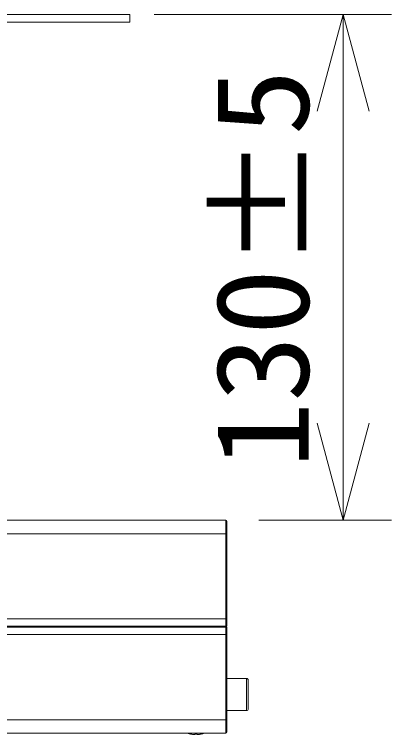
# Model space of a CAD drawing. Units: millimetres on the paper. Extents: x -63 to 63, y -59 to 59.
# Drawn here: x 24.48 to 34.2, y 19.07 to 37.65 of the extents above; entities that cross this region are included whole.
import ezdxf
from ezdxf.enums import TextEntityAlignment as Align

# ---------------------------------------------------------------- set-up
doc = ezdxf.new("R2010")
doc.units = ezdxf.units.MM
for name, color, linetype, lineweight in [('0-3_SUNPO', 7, 'Continuous', 9), ('0-4_0', 7, 'Continuous', 9), ('0-5_GAIKEI', 4, 'Continuous', 9)]:
    doc.layers.add(name, color=color, linetype=linetype, lineweight=lineweight)
doc.styles.add('ＭＳ ゴシック', font='')
doc.styles.get('ＭＳ ゴシック').set_extended_font_data('MS Gothic')

# ---------------------------------------------------------------- blocks, each defined once
blk = doc.blocks.new('_Open30')
at = {"layer": '0-4_0'}
blk.add_line((0, 0), (-1, 0), dxfattribs=at)
blk.add_lwpolyline([(-1, 0.2679), (0, 0), (-1, -0.2679)], dxfattribs=at)

msp = doc.modelspace()

# ---------------------------------------------------------------- linework, layer by layer
at = {"layer": '0-3_SUNPO'}
for p, q in [((28.084, 37.651), (34.201, 37.651)), ((32.951, 35.151), (32.951, 27.101)), ((30.784, 24.601), (34.201, 24.601))]:
    msp.add_line(p, q, dxfattribs=at)
at = {"layer": '0-5_GAIKEI', "color": 7}
for p, q in [((15.459, 37.651), (27.459, 37.651)), ((27.459, 37.651), (27.459, 37.451)), ((15.459, 37.451), (27.459, 37.451)), ((29.929, 24.601), (17.076, 24.601)), ((29.959, 21.866), (29.959, 24.571)), ((29.857, 21.866), (29.959, 21.866)), ((29.859, 21.836), (29.857, 21.866)), ((29.859, 21.836), (29.959, 21.836)), ((29.959, 19.131), (29.959, 21.836)), ((29.929, 19.101), (17.076, 19.101))]:
    msp.add_line(p, q, dxfattribs=at)
at = {"layer": '0-5_GAIKEI'}
for p, q in [((29.929, 21.866), (29.929, 24.601)), ((29.929, 24.251), (17.076, 24.251)), ((29.929, 22.051), (17.076, 22.051)), ((17.076, 21.866), (29.857, 21.866)), ((17.076, 21.836), (29.859, 21.836)), ((29.809, 21.836), (29.807, 21.866)), ((29.929, 19.101), (29.929, 21.836)), ((29.929, 21.651), (17.076, 21.651)), ((29.959, 20.516), (30.459, 20.516)), ((30.459, 19.686), (30.459, 20.516)), ((30.509, 19.736), (30.509, 20.466)), ((29.959, 19.686), (30.459, 19.686)), ((29.929, 19.451), (17.076, 19.451)), ((29.024, 19.079), (29.024, 19.08)), ((29.089, 19.07), (29.07, 19.072)), ((29.129, 19.07), (29.129, 19.08)), ((29.189, 19.07), (29.189, 19.08)), ((29.229, 19.07), (29.248, 19.072)), ((29.294, 19.079), (29.294, 19.08))]:
    msp.add_line(p, q, dxfattribs=at)
for points in [[(29.129, 19.07), (29.129, 19.07), (29.128, 19.069), (29.128, 19.069), (29.127, 19.069), (29.125, 19.069), (29.12, 19.068), (29.098, 19.069), (29.089, 19.07)], [(29.117, 19.068), (29.124, 19.068), (29.127, 19.069), (29.128, 19.069), (29.129, 19.07), (29.129, 19.07), (29.129, 19.07)], [(29.189, 19.07), (29.189, 19.07), (29.189, 19.069), (29.189, 19.069), (29.19, 19.069), (29.192, 19.069), (29.198, 19.068), (29.219, 19.069), (29.229, 19.07)]]:
    msp.add_lwpolyline(points, dxfattribs=at)
at = {"layer": '0-5_GAIKEI', "color": 7}
for centre, start, end in [((29.929, 24.571), 0, 90), ((29.929, 19.131), 270, 0)]:
    msp.add_arc(centre, 0.03, start, end, dxfattribs=at)
at = {"layer": '0-5_GAIKEI'}
for centre, radius, start, end in [((30.459, 20.466), 0.05, 0, 90), ((30.459, 19.736), 0.05, 270, 0), ((29.159, 19.741), 0.675, 251.467, 258.4617), ((29.159, 19.741), 0.674, 258.4502, 264.0413), ((29.159, 19.741), 0.661, 267.4, 269.9999), ((29.159, 19.741), 0.661, 270.0001, 272.6), ((29.199, 19.12), 0.0515, 260.7832, 271.9239), ((29.159, 19.741), 0.674, 275.9587, 281.5498), ((29.159, 19.741), 0.675, 281.5383, 288.533)]:
    msp.add_arc(centre, radius, start, end, dxfattribs=at)
for centre, start_param, end_param in [((29.929, 22.049), 6.283185, 7.853982), ((29.929, 21.652), 4.712389, 6.283185)]:
    msp.add_ellipse(centre, major_axis=(0.03, 0), ratio=0.043619, start_param=start_param, end_param=end_param, dxfattribs=at)

# ---------------------------------------------------------------- block references
at = {"layer": '0-3_SUNPO', "xscale": 2.5, "yscale": 2.5}
for p, rotation in [((32.951, 37.651), 90), ((32.951, 24.601), 270)]:
    msp.add_blockref('_Open30', p, dxfattribs=dict(at, rotation=rotation))

# ---------------------------------------------------------------- texts
at = {"layer": '0-3_SUNPO', "style": 'ＭＳ ゴシック', "width": 1.05}
msp.add_text('130±5', height=2.405, rotation=90, dxfattribs=at).set_placement((32.789, 25.935), align=Align.BOTTOM_LEFT)

doc.saveas('drawing.dxf')
